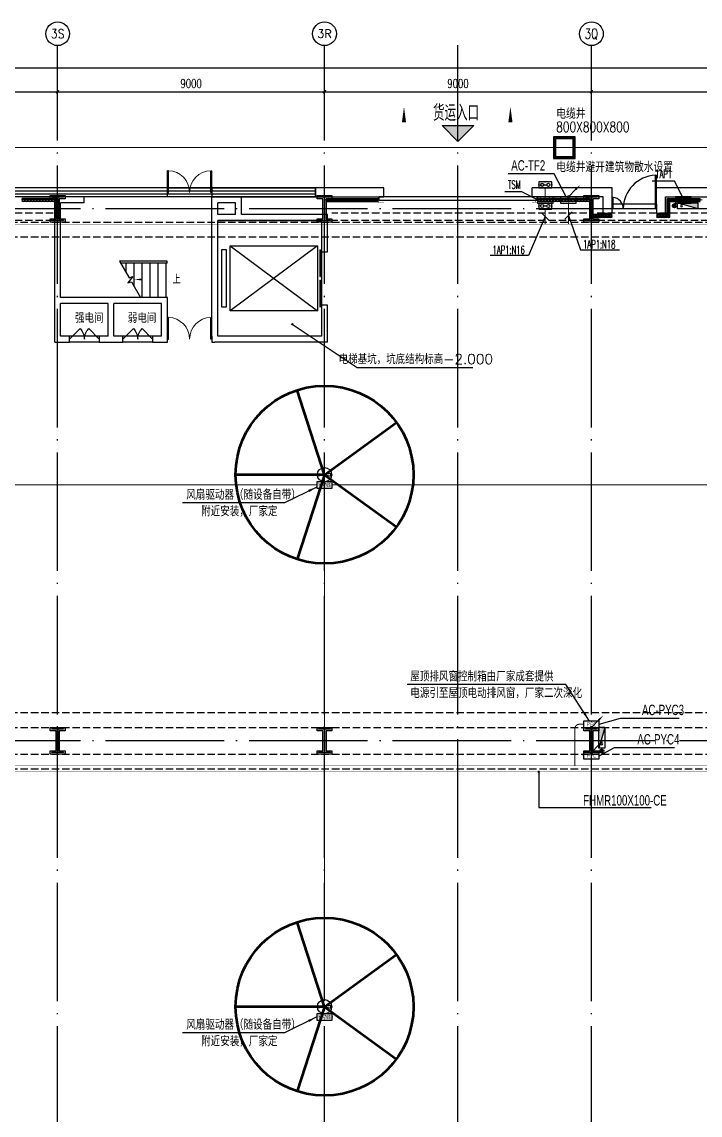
# Model space of a CAD drawing. Extents: x -1396510 to 1250330, y -1892470 to 1623980.
# Drawn here: x -274060 to -251187, y -1318657 to -1281770 of the extents above; entities that cross this region are included whole.
import ezdxf
from ezdxf.enums import TextEntityAlignment as Align

# ---------------------------------------------------------------- set-up
doc = ezdxf.new("R2010")
doc.units = 0
doc.header["$LTSCALE"] = 1000
doc.header["$MEASUREMENT"] = 0
for name, pattern in [('10平面$0$DASH', [0.35, 0.25, -0.1]), ('DASH', [0.35, 0.25, -0.1]), ('DOTE', [2.42, 2, -0.2, 0.02, -0.2])]:
    doc.linetypes.add(name, pattern=pattern)
doc.layers.get('Defpoints').update_dxf_attribs({"color": 210})
for name, color, linetype in [('10平面$0$WINDOW', 4, 'Continuous'), ('A-AXIS-D', 1, 'Continuous'), ('A-AXIS-DOTE', 14, 'DOTE'), ('A-AXIS-SYMB', 3, 'Continuous'), ('A-HATCH-2', 251, 'Continuous'), ('A-HRAIL', 173, 'Continuous'), ('A-LIN-V', 9, 'Continuous'), ('A-SFCE', 30, 'Continuous'), ('A-TEXT', 61, 'Continuous'), ('A-WINDOW', 140, 'Continuous'), ('AS-COLN', 6, 'Continuous'), ('AS-WALL', 40, 'Continuous'), ('CABLETRAY', 4, 'Continuous'), ('CABLETRAY_DIM', 3, 'Continuous'), ('CABLETRAY_FIRE', 1, 'DASH'), ('DIM-照明', 3, 'Continuous'), ('DIM-箱柜', 3, 'Continuous'), ('DIM_SYMB', 3, 'Continuous'), ('EQUIP-动力', 3, 'Continuous'), ('EQUIP-箱柜', 3, 'Continuous'), ('FH-tri', 180, 'Continuous'), ('LWIRE', 4, 'Continuous'), ('SB_ZF消火栓', 10, 'Continuous'), ('SB_ZF消火栓M', 10, 'Continuous'), ('TEL_TEXT', 7, 'Continuous'), ('WIRE-照明', 1, 'Continuous'), ('建-窗', 4, 'Continuous'), ('电气', 7, 'Continuous')]:
    doc.layers.add(name, color=color, linetype=linetype)
doc.layers.add('A-云线2', color=3, linetype='Continuous', plot=False)
doc.layers.add('LG-ZF消防', color=1, linetype='Continuous', lineweight=60)
doc.styles.add('_TCH_AXIS', font='COMPLEX', dxfattribs={"bigfont": 'GBCBIG'})
doc.styles.add('_TCH_DIM', font='SIMPLEX', dxfattribs={"bigfont": 'GBCBIG'})
doc.styles.add('_TCH_DIM_T3', font='SIMPLEX', dxfattribs={"width": 0.705882, "bigfont": 'GBCBIG'})
doc.styles.add('_TCH_WINDOW', font='SIMPLEX', dxfattribs={"height": 3.5, "bigfont": 'GBCBIG'})
doc.styles.add('_TEL_ATTDEF', font='GBENOR', dxfattribs={"width": 0.8, "height": 3, "bigfont": 'GBCBIG'})
doc.styles.add('_TEL_DIM', font='SIMPLEX', dxfattribs={"width": 0.8, "height": 3.5, "bigfont": 'HZTXT'})
doc.styles.add('A-STANDARD', font='SIMPLEX', dxfattribs={"bigfont": 'GBCBIG'})
doc.styles.add('HZTXT5', font='aa.shx', dxfattribs={"width": 0.7, "bigfont": 'hztxt.shx'})
doc.styles.get("Standard").update_dxf_attribs({"font": 'gbenor.shx', "bigfont": 'gbcbig.shx'})
doc.dimstyles.new('_TCH_ARCH&&100', dxfattribs={"dimtxt": 297.5, "dimasz": 100, "dimexe": 100, "dimexo": 100, "dimgap": 126.25, "dimtad": 1, "dimdec": 0, "dimzin": 0, "dimdsep": 46, "dimtxsty": '_TCH_DIM_T3', "dimblk": 'ARCHTICK', "dimcen": 0.09, "dimclrt": 7, "dimazin": 2, "dimtfac": 1, "dimtdec": 0, "dimtix": 1, "dimtmove": 2, "dimatfit": 3, "dimfxl": 0, "dimtolj": 1, "dimtzin": 0, "dimarcsym": 0})

# ---------------------------------------------------------------- blocks, each defined once
blk = doc.blocks.new('4324324')
at = {"layer": 'A-HATCH-2', "color": 8, "linetype": 'DASH'}
for p, q in [((-294754, 620270), (-135554, 620270)), ((-294754, 619770), (-135554, 619770)), ((-294754, 603720), (-128854, 603720)), ((-294754, 603220), (-128854, 603220)), ((-294754, 602320), (-128854, 602320)), ((-294754, 601820), (-128854, 601820))]:
    blk.add_line(p, q, dxfattribs=at)
blk = doc.blocks.new('w4324324')
at = {"layer": 'A-HATCH-2', "color": 0, "lineweight": 60}
for q in [(-1694760, 686605), (-1697614, 684532), (-1691907, 684532), (-1696524, 681178), (-1692997, 681178)]:
    blk.add_line((-1694760, 683605), q, dxfattribs=at)
blk.add_circle((-1694760, 683605), 3000, dxfattribs=at)
blk = doc.blocks.new('342343')
at = {"layer": 'A-LIN-V', "color": 8}
for p in [(1066610, 63556), (1084560, 63556)]:
    blk.add_blockref('w4324324', p, dxfattribs=at)
blk = doc.blocks.new('w42343243')
at = {"layer": 'A-HATCH-2', "color": 8}
blk.add_lwpolyline([(-165104, 621070), (-164604, 621070), (-164604, 620958), (-164800, 620958), (-164800, 620282), (-164604, 620282), (-164604, 620170), (-165104, 620170), (-165104, 620282), (-164908, 620282), (-164908, 620958), (-165104, 620958)], close=True, dxfattribs=at)
at = {"layer": 'AS-COLN', "color": 3}
blk.add_lwpolyline([(-165054, 621020), (-164654, 621020), (-164654, 621008), (-164850, 621008), (-164850, 620232), (-164654, 620232), (-164654, 620220), (-165054, 620220), (-165054, 620232), (-164858, 620232), (-164858, 621008), (-165054, 621008)], close=True, dxfattribs=at)
blk = doc.blocks.new('42343')
at = {"layer": 'A-WINDOW'}
for p in [(-108000, 100), (-99000, 100), (-90000, 100), (-108000, -17850), (-99000, -17850), (-90000, -17850)]:
    blk.add_blockref('w42343243', p, dxfattribs=at)
blk = doc.blocks.new('3333')
at = {"layer": 'A-SFCE', "const_width": 20}
blk.add_lwpolyline([(-227064, 766320), (-227064, 766510), (-227244, 766510), (-227244, 766320)], dxfattribs=at)
blk = doc.blocks.new('A$C5D961328')
at = {"layer": 'SB_ZF消火栓'}
blk.add_hatch(color=256, dxfattribs=at).paths.add_polyline_path([(0, 40), (700, 40), (700, 240)])
for p, q in [((700, 240), (0, 240)), ((0, 240), (0, 40)), ((700, 240), (0, 40)), ((0, 40), (700, 40)), ((700, 240), (700, 40))]:
    blk.add_line(p, q, dxfattribs=at)
at = {"layer": 'SB_ZF消火栓', "color": 1}
blk.add_circle((140, 140), 32.5, dxfattribs=at)
blk = doc.blocks.new('we42342343234')
at = {"layer": 'LG-ZF消防'}
for centre in [(-252055, 620820), (-254504, 602420)]:
    blk.add_circle(centre, 50, dxfattribs=at)
at = {"layer": 'SB_ZF消火栓M', "xscale": -1}
for p, rotation in [((-251955, 620960), 180), ((-254644, 602520), 270)]:
    blk.add_blockref('A$C5D961328', p, dxfattribs=dict(at, rotation=rotation))
blk = doc.blocks.new('_ArchTick')
at = {"color": 0, "linetype": 'ByBlock', "const_width": 0.4}
blk.add_lwpolyline([(-0.5, -0.5), (0.5, 0.5)], dxfattribs=at)
blk = doc.blocks.new('*D5837')
at = {"layer": 'A-AXIS-D', "color": 0, "lineweight": -2, "transparency": 16777216}
for p, q in [((31000, 3190), (31000, 4048)), ((31000, 3948), (40000, 3948)), ((40000, 3190), (40000, 4048))]:
    blk.add_line(p, q, dxfattribs=at)
at = {"layer": 'Defpoints', "color": 0, "transparency": 16777216}
for p in [(40000, 3948), (31000, 3090), (40000, 3090)]:
    blk.add_point(p, dxfattribs=at)
at = {"layer": 'A-AXIS-D', "color": 0, "lineweight": -2, "transparency": 16777216, "xscale": 100, "yscale": 100, "zscale": 100, "rotation": 180}
blk.add_blockref('_ArchTick', (31000, 3948), dxfattribs=at)
at = {"layer": 'A-AXIS-D', "color": 0, "lineweight": -2, "transparency": 16777216, "xscale": 100, "yscale": 100, "zscale": 100}
blk.add_blockref('_ArchTick', (40000, 3948), dxfattribs=at)
at = {"layer": 'A-AXIS-D', "color": 7, "transparency": 16777216, "insert": (35500, 4223), "char_height": 297.5, "attachment_point": 5, "style": '_TCH_DIM_T3'}
blk.add_mtext('\\A1;9000', dxfattribs=at)
blk = doc.blocks.new('*D5838')
at = {"layer": 'A-AXIS-D', "color": 0, "lineweight": -2, "transparency": 16777216}
for p, q in [((40000, 3190), (40000, 4048)), ((40000, 3948), (49000, 3948)), ((49000, 3190), (49000, 4048))]:
    blk.add_line(p, q, dxfattribs=at)
at = {"layer": 'Defpoints', "color": 0, "transparency": 16777216}
for p in [(49000, 3948), (40000, 3090), (49000, 3090)]:
    blk.add_point(p, dxfattribs=at)
at = {"layer": 'A-AXIS-D', "color": 0, "lineweight": -2, "transparency": 16777216, "xscale": 100, "yscale": 100, "zscale": 100, "rotation": 180}
blk.add_blockref('_ArchTick', (40000, 3948), dxfattribs=at)
at = {"layer": 'A-AXIS-D', "color": 0, "lineweight": -2, "transparency": 16777216, "xscale": 100, "yscale": 100, "zscale": 100}
blk.add_blockref('_ArchTick', (49000, 3948), dxfattribs=at)
at = {"layer": 'A-AXIS-D', "color": 7, "transparency": 16777216, "insert": (44500, 4223), "char_height": 297.5, "attachment_point": 5, "style": '_TCH_DIM_T3'}
blk.add_mtext('\\A1;9000', dxfattribs=at)
blk = doc.blocks.new('*D5839')
at = {"layer": 'A-AXIS-D', "color": 0, "lineweight": -2, "transparency": 16777216}
for p, q in [((49000, 3190), (49000, 4048)), ((49000, 3948), (58000, 3948)), ((58000, 3190), (58000, 4048))]:
    blk.add_line(p, q, dxfattribs=at)
at = {"layer": 'Defpoints', "color": 0, "transparency": 16777216}
for p in [(58000, 3948), (49000, 3090), (58000, 3090)]:
    blk.add_point(p, dxfattribs=at)
at = {"layer": 'A-AXIS-D', "color": 0, "lineweight": -2, "transparency": 16777216, "xscale": 100, "yscale": 100, "zscale": 100, "rotation": 180}
blk.add_blockref('_ArchTick', (49000, 3948), dxfattribs=at)
at = {"layer": 'A-AXIS-D', "color": 0, "lineweight": -2, "transparency": 16777216, "xscale": 100, "yscale": 100, "zscale": 100}
blk.add_blockref('_ArchTick', (58000, 3948), dxfattribs=at)
at = {"layer": 'A-AXIS-D', "color": 7, "transparency": 16777216, "insert": (53500, 4223), "char_height": 297.5, "attachment_point": 5, "style": '_TCH_DIM_T3'}
blk.add_mtext('\\A1;9000', dxfattribs=at)
blk = doc.blocks.new('*D5840')
at = {"layer": 'A-AXIS-D', "color": 0, "lineweight": -2, "transparency": 16777216}
for p, q in [((58000, 3190), (58000, 4048)), ((58000, 3948), (67000, 3948)), ((67000, 3190), (67000, 4048))]:
    blk.add_line(p, q, dxfattribs=at)
at = {"layer": 'Defpoints', "color": 0, "transparency": 16777216}
for p in [(67000, 3948), (58000, 3090), (67000, 3090)]:
    blk.add_point(p, dxfattribs=at)
at = {"layer": 'A-AXIS-D', "color": 0, "lineweight": -2, "transparency": 16777216, "xscale": 100, "yscale": 100, "zscale": 100, "rotation": 180}
blk.add_blockref('_ArchTick', (58000, 3948), dxfattribs=at)
at = {"layer": 'A-AXIS-D', "color": 0, "lineweight": -2, "transparency": 16777216, "xscale": 100, "yscale": 100, "zscale": 100}
blk.add_blockref('_ArchTick', (67000, 3948), dxfattribs=at)
at = {"layer": 'A-AXIS-D', "color": 7, "transparency": 16777216, "insert": (62500, 4223), "char_height": 297.5, "attachment_point": 5, "style": '_TCH_DIM_T3'}
blk.add_mtext('\\A1;9000', dxfattribs=at)
blk = doc.blocks.new('*D5855')
at = {"layer": 'A-AXIS-D', "color": 0, "lineweight": -2, "transparency": 16777216}
for p, q in [((-900, 3290), (-900, 4848)), ((184800, 3290), (184800, 4848)), ((-900, 4748), (184800, 4748))]:
    blk.add_line(p, q, dxfattribs=at)
at = {"layer": 'Defpoints', "color": 0, "transparency": 16777216}
for p in [(184800, 4748), (-900, 3190), (184800, 3190)]:
    blk.add_point(p, dxfattribs=at)
at = {"layer": 'A-AXIS-D', "color": 0, "lineweight": -2, "transparency": 16777216, "xscale": 100, "yscale": 100, "zscale": 100, "rotation": 180}
blk.add_blockref('_ArchTick', (-900, 4748), dxfattribs=at)
at = {"layer": 'A-AXIS-D', "color": 0, "lineweight": -2, "transparency": 16777216, "xscale": 100, "yscale": 100, "zscale": 100}
blk.add_blockref('_ArchTick', (184800, 4748), dxfattribs=at)
at = {"layer": 'A-AXIS-D', "color": 7, "transparency": 16777216, "insert": (91950, 5023), "char_height": 297.5, "attachment_point": 5, "style": '_TCH_DIM_T3'}
blk.add_mtext('\\A1;185700', dxfattribs=at)
blk = doc.blocks.new('WINDOW2DLIB$DYNSTYLE$00000005')
at = {"color": 0}
for points in [[(-0.5, 0.5), (-0.5, -0.5)], [(-0.5, 0.5), (0.5, 0.5)], [(0.5, -0.5), (0.5, 0.5)], [(0.5, 0.1667), (-0.5, 0.1667)], [(0.5, -0.1667), (-0.5, -0.1667)], [(-0.5, -0.5), (0.5, -0.5)]]:
    blk.add_lwpolyline(points, dxfattribs=at)
blk = doc.blocks.new('$DORLIB2D$00000127')
at = {"color": 0}
for points in [[(-0.533, 0.795), (-0.533, 0.69)], [(-0.033, 0.795), (-0.533, 0.795)], [(-0.033, 0.69), (-0.533, 0.69)], [(-0.033, 0.795), (-0.033, 0.69)], [(0.533, 0.795), (0.033, 0.795)], [(0.033, 0.795), (0.033, 0.69)], [(0.533, 0.69), (0.033, 0.69)], [(0.533, 0.795), (0.533, 0.69)], [(0.5, 0.5), (-0.5, 0.5)]]:
    blk.add_lwpolyline(points, dxfattribs=at)
blk = doc.blocks.new('$DorLib2D$00000002')
for p, q in [((-0.5, 0), (-0.5, 0.4875)), ((-0.475, 0.4875), (-0.5, 0.4875)), ((-0.475, 0), (-0.475, 0.4875)), ((0.475, 0), (0.475, 0.4875)), ((0.475, 0.4875), (0.5, 0.4875)), ((0.5, 0), (0.5, 0.4875)), ((-0.5, 0), (-0.475, 0)), ((0.5, 0), (0.475, 0))]:
    blk.add_line(p, q)
at = {"lineweight": 13}
for centre, start, end in [((-0.4875, 0), 0, 88.53072), ((0.4875, 0), 91.46928, 180)]:
    blk.add_arc(centre, 0.4875, start, end, dxfattribs=at)
blk = doc.blocks.new('$DorLib2D$00000116')
at = {"color": 0}
for p, q in [((-0.5, 0), (-0.146, 0.354)), ((0.5, 0), (0.146, 0.354))]:
    blk.add_line(p, q, dxfattribs=at)
for centre, start, end in [((-0.5, 0), 0, 45), ((0.5, 0), 135, 180)]:
    blk.add_arc(centre, 0.5, start, end, dxfattribs=at)
blk = doc.blocks.new('99平面图例外参$0$$LinePat$圆环')
for points in [[(0, 150), (300, 150)], [(0, 0), (300, 0)], [(0, -150), (300, -150)]]:
    blk.add_lwpolyline(points)
at = {"color": 0}
blk.add_circle((150, 0), 150, dxfattribs=at)
blk = doc.blocks.new('10平面$0$$DorLib2D$00000126')
at = {"color": 0, "linetype": 'Continuous'}
for p, q in [((-0.532, 0.5), (-0.532, 0.9)), ((0.532, 0.9), (0.532, 0.5))]:
    blk.add_line(p, q, dxfattribs=at)
at = {"color": 0, "linetype": '10平面$0$DASH'}
for p, q in [((-0.532, 0.9), (0.532, 0.9)), ((-0.532, 0.5), (0.532, 0.5))]:
    blk.add_line(p, q, dxfattribs=at)
blk = doc.blocks.new('DOOR2DLIB$SYSLIB$00000123')
at = {"color": 0}
for p, q in [((0.475, -0.001), (0.475, 0.752)), ((0.475, 0.752), (0.5, 0.752)), ((0.5, -0.001), (0.5, 0.752)), ((-0.5, 0), (-0.5, 0.252)), ((-0.475, 0.252), (-0.5, 0.252)), ((-0.475, 0), (-0.475, 0.252)), ((-0.475, 0), (-0.5, 0)), ((0.475, -0.001), (0.5, -0.001))]:
    blk.add_line(p, q, dxfattribs=at)
for centre, radius, start, end in [((0.505, -0.002), 0.755, 92.2493, 179.7238), ((-0.501, 0.003), 0.251, 359.7899, 84.0974)]:
    blk.add_arc(centre, radius, start, end, dxfattribs=at)
blk = doc.blocks.new('$equip$00002854')
for p, q in [((-0.62, 0.13), (-0.1, 0.02)), ((-0.62, -0.13), (-0.62, 0.13)), ((0.62, 0.13), (0.1, 0.02)), ((0.62, -0.13), (0.62, 0.13)), ((-0.1, -0.02), (-0.62, -0.13)), ((0.1, -0.02), (0.62, -0.13))]:
    blk.add_line(p, q)
at = {"const_width": 0.0571}
blk.add_lwpolyline([(-0.69, 0, 1), (0.69, 0, 1), (-0.69, 0, 1.215985)], format="xyb", dxfattribs=at)
for radius in [0.688, 0.104]:
    blk.add_circle((0, 0), radius)
for p in [(-0.69, 0), (0, 0.69), (0.69, 0), (0, -0.69)]:
    blk.add_point(p)
at = {"color": 7, "style": '_TEL_DIM', "flags": 1}
for tag in ['A', 'REMARK']:
    blk.add_attdef(tag, text='', height=0.00002, dxfattribs=at).set_placement((0, 0), align=Align.MIDDLE_CENTER)
blk = doc.blocks.new('$equip$00002926')
for p, q in [((0.75, 0.6), (-0.75, 0.6)), ((-0.75, 0.6), (-0.75, 0)), ((-0.75, 0), (0.75, 0)), ((0.75, 0), (0.75, 0.6))]:
    blk.add_line(p, q)
at = {"const_width": 0.0571}
blk.add_lwpolyline([(-0.75, 0.6), (-0.75, 0), (0.75, 0), (0.75, 0.6), (-0.75, 0.6), (-0.75, 0)], dxfattribs=at)
for p in [(-0.75, 0.3), (0, 0.6), (0, 0), (0.75, 0.3)]:
    blk.add_point(p)
at = {"color": 7, "style": '_TEL_DIM'}
blk.add_attdef('$TEXT$', text='', height=0.4, dxfattribs=at).set_placement((0, 0.3), align=Align.MIDDLE_CENTER)
at = {"color": 7, "style": '_TEL_DIM', "flags": 1}
for tag in ['A', 'REMARK']:
    blk.add_attdef(tag, text='', height=0.00002, dxfattribs=at).set_placement((0, 0), align=Align.MIDDLE_CENTER)
blk = doc.blocks.new('*X128')
at = {"color": 0}
for p, q in [((-250, 33), (-183, 100)), ((-250, 68), (-218, 100)), ((-247, 0), (-147, 100)), ((-212, 0), (-112, 100)), ((-177, 0), (-77, 100)), ((-141, 0), (-41, 100)), ((-106, 0), (-6, 100)), ((-71, 0), (29, 100)), ((-35, 0), (65, 100)), ((0, 0), (100, 100)), ((35, 0), (135, 100)), ((71, 0), (171, 100)), ((106, 0), (206, 100)), ((141, 0), (241, 100)), ((177, 0), (250, 73)), ((212, 0), (250, 38)), ((247, 0), (250, 3))]:
    blk.add_line(p, q, dxfattribs=at)
blk = doc.blocks.new('$equip$00002929')
for p, q in [((-0.75, 0.6), (-0.75, 0)), ((0.75, 0.6), (-0.75, 0.6)), ((-0.75, 0.3), (0.75, 0.3)), ((-0.75, 0), (0.75, 0)), ((0.75, 0), (0.75, 0.6))]:
    blk.add_line(p, q)
for points, const_width in [([(-0.75, 0.15), (0.75, 0.15)], 0.3), ([(-0.75, 0.6), (-0.75, 0), (0.75, 0), (0.75, 0.6), (-0.75, 0.6), (-0.75, 0)], 0.0571)]:
    blk.add_lwpolyline(points, dxfattribs=dict(const_width=const_width))
for p in [(-0.75, 0.3), (0, 0.6), (0, 0), (0.75, 0.3)]:
    blk.add_point(p)
at = {"xscale": 0.00300000000061118, "yscale": 0.00300000000061118, "zscale": 0.00300000000061118}
blk.add_blockref('*X128', (0, 0), dxfattribs=at)
at = {"color": 7, "style": '_TEL_DIM', "flags": 1}
for tag in ['A', 'REMARK']:
    blk.add_attdef(tag, text='', height=0.00002, dxfattribs=at).set_placement((0, 0), align=Align.MIDDLE_CENTER)
blk = doc.blocks.new('$equip$00002708')
for p, q in [((-0.75, 0.6), (-0.75, 0)), ((0.75, 0.6), (-0.75, 0.6)), ((-0.75, 0), (0.75, 0)), ((0.75, 0), (0.75, 0.6))]:
    blk.add_line(p, q)
at = {"const_width": 0.0571}
blk.add_lwpolyline([(-0.75, 0.6), (-0.75, 0), (0.75, 0), (0.75, 0.6), (-0.75, 0.6), (-0.75, 0)], dxfattribs=at)
for p in [(-0.75, 0.3), (0, 0.6), (0, 0), (0.75, 0.3)]:
    blk.add_point(p)
at = {"color": 7, "style": '_TEL_DIM', "flags": 1}
for tag in ['REMARK', 'A']:
    blk.add_attdef(tag, text='', height=0.4, dxfattribs=at).set_placement((0, 0), align=Align.MIDDLE_CENTER)
at = {"color": 7, "style": '_TEL_DIM'}
blk.add_attdef('$TEXT$', text='', height=0.4, dxfattribs=at).set_placement((0, 0.3), align=Align.MIDDLE_CENTER)
blk = doc.blocks.new('$TelecSys$00000079')
for p, q in [((0.7, 0.7), (0, 0)), ((0.1, 0.1), (0.1, 0.1)), ((-0.1, -0.1), (-0.1, -0.1))]:
    blk.add_line(p, q)
at = {"const_width": 0.142}
blk.add_lwpolyline([(-0.07, 0, 1), (0.07, 0, 1)], format="xyb", close=True, dxfattribs=at)
blk.add_solid([(0.63, 0.77), (0.77, 0.63), (1.15, 1.15)])
at = {"width": 0.8, "flags": 9}
blk.add_attdef('A', (0, 0), '', height=0.00002, dxfattribs=at)
blk = doc.blocks.new('qd电缆手井')
at = {"layer": '电气', "color": 7}
for p, q in [((-239, 216), (211, 216)), ((-239, -234), (-239, 216)), ((-198, -193), (-198, 175)), ((-198, 175), (171, 175)), ((171, 175), (171, -193)), ((211, 216), (211, -234)), ((171, -193), (-198, -193)), ((211, -234), (-239, -234))]:
    blk.add_line(p, q, dxfattribs=at)
at = {"layer": '电气', "color": 8, "const_width": 30}
blk.add_lwpolyline([(-218, 182), (-218, -214), (191, -214), (191, 196), (-233, 196)], dxfattribs=at)
blk = doc.blocks.new('$equip$00002868')
for p, q in [((-0.62, 0.29), (-0.62, -0.29)), ((0.62, 0.29), (-0.62, 0.29)), ((-0.15, 0.01), (0.15, 0.01)), ((0.62, -0.29), (0.62, 0.29)), ((-0.62, -0.29), (0.62, -0.29))]:
    blk.add_line(p, q)
at = {"const_width": 0.0571}
blk.add_lwpolyline([(-0.62, 0.29), (-0.62, -0.29), (0.62, -0.29), (0.62, 0.29), (-0.62, 0.29), (-0.62, -0.29)], dxfattribs=at)
for centre in [(-0.3, 0.01), (0.3, 0.01)]:
    blk.add_circle(centre, 0.15)
for p in [(-0.62, 0), (0, 0.29), (0.62, 0), (0, -0.29)]:
    blk.add_point(p)
at = {"color": 7, "style": '_TEL_DIM', "flags": 1}
for tag in ['A', 'REMARK']:
    blk.add_attdef(tag, text='', height=0.00002, dxfattribs=at).set_placement((0, 0), align=Align.MIDDLE_CENTER)
blk = doc.blocks.new('世赫3#厂房一层0821')
at = {"layer": 'FH-tri'}
h = blk.add_hatch(color=8, dxfattribs=at)
h.dxf.hatch_style = 1
h.paths.add_polyline_path([(52969.7, 2802.6), (54030.3, 2802.6), (53500, 2272.3)])
at = {"layer": '10平面$0$WINDOW'}
blk.add_line((60200, 149.9), (58700, 149.9), dxfattribs=at)
at = {"layer": 'A-AXIS-D'}
for centre in [(40000, 5904), (49000, 5904), (58000, 5904)]:
    blk.add_circle(centre, 400, dxfattribs=at)
at = {"layer": 'A-AXIS-DOTE', "color": 8, "ltscale": 2}
for p, q in [((40000, -79980), (40000, 5514)), ((49000, -79980), (49000, 5514)), ((53500, -79980), (53500, 5514)), ((58000, -79980), (58000, 5514)), ((190814.2, 0), (-5155.8, 0)), ((190814.2, -17950), (-5155.8, -17950))]:
    blk.add_line(p, q, dxfattribs=at)
at = {"layer": 'A-AXIS-SYMB', "color": 8}
for points in [[(51680, 1980, 0, 0, 0), (51680, 3440, 0, 140, 0), (51680, 2915, 0, 0, 0)], [(55270, 1980, 0, 0, 0), (55270, 3440, 0, 140, 0), (55270, 2915, 0, 0, 0)]]:
    blk.add_lwpolyline(points, format="xyseb", dxfattribs=at)
at = {"layer": 'A-SFCE', "color": 2, "linetype": 'DASH'}
for p, q in [((39850, -149.9), (31150, -149.9)), ((66850, -150), (58150, -150)), ((39850, -399.9), (31150, -399.9)), ((66850, -400), (58150, -400))]:
    blk.add_line(p, q, dxfattribs=at)
at = {"layer": 'A-SFCE', "linetype": 'DASH'}
for p, q in [((57850, -150), (49250, -150)), ((57850, -400), (49250, -400))]:
    blk.add_line(p, q, dxfattribs=at)
at = {"layer": 'AS-WALL'}
for p, q in [((43700, 700.1), (48700, 700.1)), ((43700, 400.1), (43700, 700.1)), ((48700, 400.1), (43700, 400.1)), ((51000, 700.1), (45200, 700.1)), ((45200, 700.1), (45200, 400.1)), ((45200, 400.1), (51000, 400.1)), ((48700, 700.1), (48700, 400.1)), ((51000, 400.1), (51000, 700.1)), ((58700, 699.9), (56000, 699.9)), ((56000, 399.9), (56000, 699.9)), ((58400, 399.9), (56000, 399.9)), ((58400, -150.1), (58400, 399.9)), ((58700, 149.9), (58700, 699.9)), ((62500, 699.9), (60200, 699.9)), ((60200, 149.9), (60200, 699.9)), ((60500, 399.9), (62500, 399.9)), ((60500, -150.1), (60500, 399.9)), ((58700, -150.1), (58700, 149.9)), ((60200, 149.9), (60200, -150.1)), ((58400, -150.1), (58700, -150.1)), ((60200, -150.1), (60500, -150.1))]:
    blk.add_line(p, q, dxfattribs=at)
at = {"layer": 'Defpoints', "color": 8}
for p, q in [((39900, 300.1), (39900, 400.1)), ((39900, 400.1), (40100, 400.1)), ((40900, 400.1), (40100, 400.1)), ((40100, 400.1), (40100, 400.1)), ((40900, 200.1), (40900, 400.1)), ((45200, 300.1), (45200, 400.1)), ((45200, 400.1), (45400, 400.1)), ((46200, 400.1), (45400, 400.1)), ((45400, 400.1), (45400, 400.1)), ((46200, -200), (46200, 400.1)), ((39900, -3100.1), (39900, 300.1)), ((40100, -3000.1), (40100, 200.1)), ((40900, 200.1), (40100, 200.1)), ((45200, -300), (45200, 300.1)), ((45400, -200), (45400, 200.1)), ((46000, 200.1), (45400, 200.1)), ((46000, -200), (46000, 200.1)), ((45200, -4300), (45200, -300)), ((46000, -200), (45400, -200)), ((49100, -200), (46200, -200)), ((49100, -1450), (49100, -200)), ((45400, -4300), (45400, -400)), ((46100, -400), (45400, -400)), ((48900, -400), (46100, -400)), ((48900, -400), (48900, -1450)), ((45540, -1375), (45680, -1375)), ((45540, -3325), (45540, -1375)), ((45680, -1375), (45680, -3325)), ((45820, -1250), (48760, -1250)), ((45820, -3450), (45820, -1250)), ((45820, -1250), (48760, -3450)), ((48760, -1250), (45820, -3450)), ((48760, -1250), (48760, -3450)), ((48900, -1450), (49100, -1450)), ((43660, -1775.1), (42091.4, -1775.1)), ((42091.4, -1775.1), (42410.1, -2327)), ((43690, -1775.1), (42091.4, -1775.1)), ((43690, -1835.1), (42126, -1835.1)), ((42310, -2153.7), (42310, -1835.1)), ((42580, -2621.4), (42580, -1835.1)), ((42850, -3000.1), (42850, -1835.1)), ((43120, -3000.1), (43120, -1835.1)), ((43390, -3000.1), (43390, -1835.1)), ((43660, -3000.1), (43660, -1835.1)), ((43690, -1835.1), (43690, -1775.1)), ((42540.5, -2292.1), (42367.6, -2498.1)), ((42367.6, -2498.1), (42489.9, -2465.4)), ((42410.1, -2327), (42540.5, -2292.1)), ((42489.9, -2465.4), (42798.6, -3000.1)), ((39900, -4500), (39900, -3100.1)), ((41802.7, -3000.1), (40100, -3000.1)), ((40100, -4300), (40100, -3200.1)), ((41700, -3200.1), (40100, -3200.1)), ((41700, -4300), (41700, -3200.1)), ((43700, -3000.1), (41802.7, -3000.1)), ((43500, -3200.1), (41900, -3200.1)), ((41900, -4300), (41900, -3200.1)), ((43660, -3000.1), (42798.6, -3000.1)), ((43500, -4300), (43500, -3200.1)), ((43700, -4300), (43700, -3000.1)), ((49100, -3250), (48900, -3250)), ((48900, -3250), (48900, -4300)), ((49100, -4500), (49100, -3250)), ((45680, -3325), (45540, -3325)), ((48760, -3450), (45820, -3450)), ((47914.2, -3900), (50104.2, -5360)), ((40402.2, -4300), (40100, -4300)), ((40402.2, -4500), (40402.2, -4300)), ((41402.2, -4300), (40402.2, -4300)), ((41700, -4300), (41402.2, -4300)), ((41402.2, -4300), (41402.2, -4500)), ((42200, -4300), (41900, -4300)), ((42200, -4500), (42200, -4300)), ((43200, -4300), (42200, -4300)), ((43500, -4300), (43200, -4300)), ((43200, -4300), (43200, -4500)), ((43700, -4500), (43700, -4300)), ((45200, -4300), (45200, -4500)), ((48900, -4300), (45400, -4300)), ((39900, -4500), (40402.2, -4500)), ((41402.2, -4500), (40402.2, -4500)), ((41402.2, -4500), (41802.7, -4500)), ((41802.7, -4500), (42200, -4500)), ((43200, -4500), (42200, -4500)), ((43200, -4500), (43600, -4500)), ((43600, -4500), (43700, -4500)), ((45200, -4500), (45300, -4500)), ((49100, -4500), (45300, -4500)), ((50104.2, -5360), (54004.2, -5360))]:
    blk.add_line(p, q, dxfattribs=at)
blk.add_lwpolyline([(45400, -400), (48900, -400), (48900, -4300), (45400, -4300)], close=True, dxfattribs=at)
at = {"layer": 'Defpoints', "color": 8, "const_width": 40}
blk.add_lwpolyline([(47897.5, -3888.9, 1), (47930.8, -3911.1, 1)], format="xyb", close=True, dxfattribs=at)
at = {"layer": 'DIM_SYMB', "color": 8}
blk.add_lwpolyline([(43795, -2387.6, 0, 0, 0), (42580, -2387.6, 0, 64, 0), (42820, -2387.6, 0, 0, 0)], format="xyseb", dxfattribs=at)
at = {"layer": 'FH-tri', "color": 8}
blk.add_lwpolyline([(52969.7, 2802.6), (54030.3, 2802.6), (54030.3, 2802.6), (53500, 2272.3)], close=True, dxfattribs=at)
at = {"layer": '10平面$0$WINDOW', "zscale": 300}
for name, p, xscale, yscale, rotation in [('DOOR2DLIB$SYSLIB$00000123', (59450, -0.1), -1500, -1500, 179.9999999999555), ('10平面$0$$DorLib2D$00000126', (53500, 549.9), 5000, 300, 179.9999999999992)]:
    blk.add_blockref(name, p, dxfattribs=dict(at, xscale=xscale, yscale=yscale, rotation=rotation))
at = {"layer": 'A-HRAIL', "yscale": 0.3333333333111111, "zscale": 0.3333333333111111}
for p, xscale, rotation in [((38895, 293.9), -0.3361633151507422, 359.9999999997964), ((38995.8, 293.9), -0.3361633151507422, 359.9999999997964), ((39096.7, 293.9), -0.3361633151507422, 359.9999999997964), ((39197.5, 293.9), -0.3361633151507422, 359.9999999997964), ((39298.4, 293.9), -0.3361633151507422, 359.9999999997964), ((39399.2, 293.9), -0.3361633151507422, 359.9999999997964), ((39500.1, 293.9), -0.3361633151507422, 359.9999999997964), ((39600.9, 293.9), -0.3361633151507422, 359.9999999997964), ((39701.8, 293.9), -0.3361633151507422, 359.9999999997964), ((39802.6, 293.9), -0.3361633151507422, 359.9999999997964), ((39903.5, 293.9), -0.3361633151507422, 359.9999999997964), ((40004.3, 293.9), -0.3361633151507422, 359.9999999997964), ((49054, 293.9), 0.3444736211313156, 2.999395394268293e-10), ((49157.3, 293.9), 0.3444736211313156, 2.999395394268293e-10), ((49260.7, 293.9), 0.3444736211313156, 2.999395394268293e-10), ((49364, 293.9), 0.3444736211313156, 2.999395394268293e-10), ((49467.4, 293.9), 0.3444736211313156, 2.999395394268293e-10), ((49570.7, 293.9), 0.3444736211313156, 2.999395394268293e-10), ((49674.1, 293.9), 0.3444736211313156, 2.999395394268293e-10), ((49777.4, 293.9), 0.3444736211313156, 2.999395394268293e-10), ((49880.7, 293.9), 0.3444736211313156, 2.999395394268293e-10), ((49984.1, 293.9), 0.3444736211313156, 2.999395394268293e-10), ((50087.4, 293.9), 0.3444736211313156, 2.999395394268293e-10), ((50190.8, 293.9), 0.3444736211313156, 2.999395394268293e-10), ((50294.1, 293.9), 0.3444736211313156, 2.999395394268293e-10), ((50397.4, 293.9), 0.3444736211313156, 2.999395394268293e-10), ((50500.8, 293.9), 0.3444736211313156, 2.999395394268293e-10), ((50604.1, 293.9), 0.3444736211313156, 2.999395394268293e-10), ((50707.5, 293.9), 0.3444736211313156, 2.999395394268293e-10), ((56292.5, 293.9), -0.344473774357088, 359.999999999795), ((56395.9, 293.9), -0.344473774357088, 359.999999999795), ((56499.2, 293.9), -0.344473774357088, 359.999999999795), ((56602.6, 293.9), -0.344473774357088, 359.999999999795), ((56705.9, 293.9), -0.344473774357088, 359.999999999795), ((56809.2, 293.9), -0.344473774357088, 359.999999999795), ((56912.6, 293.9), -0.344473774357088, 359.999999999795), ((57015.9, 293.9), -0.344473774357088, 359.999999999795), ((57119.3, 293.9), -0.344473774357088, 359.999999999795), ((57222.6, 293.9), -0.344473774357088, 359.999999999795), ((57325.9, 293.9), -0.344473774357088, 359.999999999795), ((57429.3, 293.9), -0.344473774357088, 359.999999999795), ((57532.6, 293.9), -0.344473774357088, 359.999999999795), ((57636, 293.9), -0.344473774357088, 359.999999999795), ((57739.3, 293.9), -0.344473774357088, 359.999999999795), ((57842.7, 293.9), -0.344473774357088, 359.999999999795), ((57946, 293.9), -0.344473774357088, 359.999999999795), ((60600, 241.6), -0.3611111226889233, 270), ((60550, 293.9), 0.338412741900589, 2.033568827363012e-10), ((60600, 133.3), -0.3611111226889233, 270), ((60600, 24.9), -0.3611111226889233, 270), ((60600, -83.4), -0.3611111226889233, 270), ((60651.5, 293.9), 0.338412741900589, 2.033568827363012e-10), ((60753, 293.9), 0.338412741900589, 2.033568827363012e-10), ((60854.6, 293.9), 0.338412741900589, 2.033568827363012e-10), ((60956.1, 293.9), 0.338412741900589, 2.033568827363012e-10), ((61057.6, 293.9), 0.338412741900589, 2.033568827363012e-10), ((61159.1, 293.9), 0.338412741900589, 2.033568827363012e-10), ((61260.7, 293.9), 0.338412741900589, 2.033568827363012e-10), ((61362.2, 293.9), 0.338412741900589, 2.033568827363012e-10), ((61463.7, 293.9), 0.338412741900589, 2.033568827363012e-10), ((61565.2, 293.9), 0.338412741900589, 2.033568827363012e-10), ((60600, -191.7), -0.3611111226889233, 270), ((60600, -300.1), -0.3611111226889233, 270)]:
    blk.add_blockref('99平面图例外参$0$$LinePat$圆环', p, dxfattribs=dict(at, xscale=xscale, rotation=rotation))
for p, xscale in [((58161.7, -250.1), -0.3588888661693109), ((58269.3, -250.1), -0.3588888661693109), ((58377, -250.1), -0.3588888661693109), ((58484.7, -250.1), -0.3588888661693109), ((58592.3, -250.1), -0.3588888661693109), ((58700, -250.1), -0.3588888661693109), ((60312.5, -250.1), -0.3749999998826196), ((60425, -250.1), -0.3749999998826196), ((60537.5, -250.1), -0.3749999998826196), ((60650, -250.1), -0.3749999998826196)]:
    blk.add_blockref('99平面图例外参$0$$LinePat$圆环', p, dxfattribs=dict(at, xscale=xscale))
at = {"layer": 'A-LIN-V', "color": 8, "rotation": 90}
blk.add_blockref('342343', (796160.7, 601225), dxfattribs=at)
at = {"layer": 'A-SFCE', "rotation": 90}
blk.add_blockref('3333', (817320.8, 227454.1), dxfattribs=at)
at = {"layer": 'A-SFCE', "xscale": -1, "rotation": 270}
blk.add_blockref('3333', (-710320.8, 227454.1), dxfattribs=at)
at = {"layer": 'A-WINDOW'}
for name in ['42343', '4324324']:
    blk.add_blockref(name, (312854.2, -620720), dxfattribs=at)
at = {"layer": 'Defpoints', "color": 8}
for name, p, xscale, yscale, zscale, rotation in [('$DorLib2D$00000002', (44450, 550.1), 1500, -1500, 300, 180.0000000003004), ('$DORLIB2D$00000127', (49000, -2350), 1800, 200, 200, 90.0000000009379), ('$DorLib2D$00000002', (44450, -4400), 1500, -1500, 200, 180.0000000009377), ('$DorLib2D$00000116', (40902.2, -4400), 1000, -1000, 200, 180.0000000009383), ('$DorLib2D$00000116', (42700, -4400), 1000, -1000, 200, 180.0000000009353)]:
    blk.add_blockref(name, p, dxfattribs=dict(at, xscale=xscale, yscale=yscale, zscale=zscale, rotation=rotation))
at = {"layer": 'SB_ZF消火栓'}
blk.add_blockref('we42342343234', (312854.2, -620720), dxfattribs=at)
at = {"layer": '建-窗', "xscale": 13200, "yscale": 300, "zscale": 300, "rotation": 180.0000000003004}
blk.add_blockref('WINDOW2DLIB$DYNSTYLE$00000005', (42100, 550.1), dxfattribs=at)
at = {"layer": 'A-AXIS-D', "color": 7, "style": '_TCH_AXIS'}
for s, height, p, p2 in [('3S', 300.65, (39763.8, 5753.6), (40236.2, 5753.6)), ('3R', 276.42, (48756.5, 5765.8), (49243.5, 5765.8))]:
    blk.add_text(s, height=height, dxfattribs=at).set_placement(p, p2, align=Align.FIT)
at = {"layer": 'A-AXIS-D', "color": 7, "style": '_TCH_AXIS', "width": 0.807692}
blk.add_text('3Q', height=333.94, dxfattribs=at).set_placement((57775.2, 5737), (58224.8, 5737), align=Align.FIT)
at = {"layer": 'A-TEXT', "color": 8, "style": 'A-STANDARD'}
blk.add_text('货运入口', height=540.14, dxfattribs=at).set_placement((52658.7, 2964.7))
at = {"layer": 'Defpoints', "color": 8, "style": '_TCH_WINDOW'}
for s, p in [('强电间', (40584.5, -3852.5)), ('弱电间', (42366.4, -3852.5))]:
    blk.add_text(s, height=337.59, dxfattribs=at).set_placement(p)
at = {"layer": 'Defpoints', "color": 7, "style": '_TCH_DIM'}
blk.add_text('电梯基坑，坑底结构标高-2.000', height=337.589, dxfattribs=at).set_placement((49476.1, -5241.3))
at = {"layer": 'DIM_SYMB', "color": 7, "style": '_TCH_DIM'}
blk.add_text('上', height=270.1, dxfattribs=at).set_placement((43879, -2527.6))
at = {"layer": 'A-AXIS-D'}
for base, p1, p2, picture, middle in [((184800, 4747.8), (-900, 3189.8), (184800, 3189.8), '*D5855', (91950, 5022.8)), ((40000, 3947.8), (31000, 3089.8), (40000, 3089.8), '*D5837', (35500, 4222.8)), ((49000, 3947.8), (40000, 3089.8), (49000, 3089.8), '*D5838', (44500, 4222.8)), ((58000, 3947.8), (49000, 3089.8), (58000, 3089.8), '*D5839', (53500, 4222.8)), ((67000, 3947.8), (58000, 3089.8), (67000, 3089.8), '*D5840', (62500, 4222.8))]:
    dim = blk.add_linear_dim(base=base, p1=p1, p2=p2, angle=0, dimstyle='_TCH_ARCH&&100', dxfattribs=at)
    dim.commit()
    dim.dimension.update_dxf_attribs({"geometry": picture, "text_midpoint": middle, "dimtype": 161})

msp = doc.modelspace()

# ---------------------------------------------------------------- linework, layer by layer
at = {"layer": 'CABLETRAY', "const_width": 7.5}
for points in [[(-293730, -1288594), (-135970, -1288594)], [(-135970, -1288994), (-293730, -1288994)]]:
    msp.add_lwpolyline(points, dxfattribs=at)
at = {"layer": 'CABLETRAY_DIM'}
for p, q in [((-256630, -1307074), (-256630, -1308280)), ((-256630, -1308280), (-252840, -1308280))]:
    msp.add_line(p, q, dxfattribs=at)
at = {"layer": 'CABLETRAY_DIM', "const_width": 40}
msp.add_lwpolyline([(-256630, -1307054, 1), (-256630, -1307094, 1)], format="xyb", close=True, dxfattribs=at)
at = {"layer": 'CABLETRAY_FIRE', "const_width": 7.5}
for points in [[(-293420, -1306874), (-164390, -1306874)], [(-164390, -1307074), (-293420, -1307074)]]:
    msp.add_lwpolyline(points, dxfattribs=at)
at = {"layer": 'DIM-照明'}
for p, q in [((-256286.3, -1288457.7), (-256533.7, -1288210.2)), ((-255506.3, -1288180.2), (-255753.7, -1288427.7))]:
    msp.add_line(p, q, dxfattribs=at)
for points in [[(-256410, -1288334), (-256970, -1289654)], [(-255630, -1288304), (-255220, -1289464)], [(-255220, -1289464), (-253909, -1289464)], [(-256970, -1289654), (-258273, -1289654)]]:
    msp.add_lwpolyline(points, dxfattribs=at)
at = {"layer": 'DIM-箱柜'}
for p, q in [((-256106.9, -1286893.4), (-257662, -1286893.4)), ((-255690, -1287699.1), (-256106.9, -1286893.4)), ((-252054.5, -1287146), (-252804.2, -1287146)), ((-251787.1, -1287674), (-252054.5, -1287146)), ((-257200, -1287504), (-257770.9, -1287504)), ((-256692.6, -1287762.1), (-257200, -1287504)), ((-264116.7, -1297464.6), (-265200, -1297999)), ((-265200, -1297999), (-268640, -1297999)), ((-255718.5, -1304131.5), (-261066.8, -1304131.5)), ((-254920, -1305364), (-255718.5, -1304131.5)), ((-254591.7, -1305469), (-253871.2, -1305264.6)), ((-253871.2, -1305264.6), (-251898.6, -1305264.6)), ((-254591.7, -1306529), (-254079.8, -1306255.9)), ((-254079.8, -1306255.9), (-252046.5, -1306255.9)), ((-264116.7, -1315344.6), (-265200, -1315879)), ((-265200, -1315879), (-268640, -1315879))]:
    msp.add_line(p, q, dxfattribs=at)
for points in [[(-264116.7, -1297464.6, 0, 80, 0), (-264385.7, -1297597.3, 0, 0, 0)], [(-254920, -1305364, 0, 80, 0), (-255083.1, -1305112.2, 0, 0, 0)], [(-264116.7, -1315344.6, 0, 80, 0), (-264385.7, -1315477.3, 0, 0, 0)]]:
    msp.add_lwpolyline(points, format="xyseb", dxfattribs=at)
at = {"layer": 'WIRE-照明', "linetype": 'Continuous', "const_width": 35}
for points in [[(-304397.1, -1286004.4), (-126241.4, -1286004.4)], [(-256410, -1287674), (-256410, -1287374)], [(-256410, -1288594), (-256410, -1288088.2)], [(-255630, -1288594), (-255630, -1287884)], [(-251487.5, -1287779), (-251117.5, -1287779)], [(-281591.7, -1297394.6), (-264116.7, -1297394.6)], [(-263854.2, -1314758.3), (-263854.2, -1297499.6)], [(-263591.7, -1297394.6), (-246116.7, -1297394.6)], [(-255410, -1306874), (-255410, -1305619)], [(-255260, -1305469), (-255116.7, -1305469)], [(-254854.2, -1306874), (-254854.2, -1306634)]]:
    msp.add_lwpolyline(points, dxfattribs=at)
msp.add_lwpolyline([(-255260, -1305469, 0.4142136), (-255410, -1305619)], format="xyb", dxfattribs=at)

# ---------------------------------------------------------------- block references
at = {"layer": 'A-云线2'}
msp.add_blockref('世赫3#厂房一层0821', (-312854.2, -1288074), dxfattribs=at)
at = {"layer": 'EQUIP-动力', "linetype": 'ByBlock', "xscale": 350, "yscale": 350, "zscale": 350}
for p in [(-256410, -1287271.9), (-256410, -1287986.1)]:
    msp.add_blockref('$equip$00002868', p, dxfattribs=at)
at = {"layer": 'EQUIP-动力', "xscale": 350, "yscale": 350, "zscale": 350}
for p in [(-263854.2, -1297049), (-263854.2, -1314999)]:
    msp.add_blockref('$equip$00002854', p, dxfattribs=at)
at = {"layer": 'EQUIP-箱柜', "linetype": 'ByBlock'}
ref = msp.add_blockref('$equip$00002708', (-256410, -1287884), dxfattribs=dict(at, xscale=350, yscale=350, zscale=350))
ref.add_attrib('$TEXT$', 'AC-TS', dxfattribs={"layer": '0', "color": 7, "height": 175, "style": '_TEL_ATTDEF'}).set_placement((-256410, -1287760.9), align=Align.MIDDLE_CENTER)
at = {"layer": 'EQUIP-箱柜'}
ref = msp.add_blockref('$equip$00002708', (-255630, -1287884), dxfattribs=dict(at, xscale=350, yscale=350, zscale=350))
ref.add_attrib('$TEXT$', 'AC-TF', dxfattribs={"layer": '0', "color": 7, "height": 140, "style": '_TEL_ATTDEF'}).set_placement((-255630, -1287779), align=Align.MIDDLE_CENTER)
at = {"layer": 'EQUIP-箱柜', "xscale": 350, "yscale": 350, "zscale": 350, "rotation": 180}
msp.add_blockref('$equip$00002929', (-251750, -1287674), dxfattribs=at)
at = {"layer": 'EQUIP-箱柜'}
ref = msp.add_blockref('$equip$00002926', (-263854.2, -1297499.6), dxfattribs=dict(at, xscale=350, yscale=350, zscale=350))
ref.add_attrib('$TEXT$', '驱动器', dxfattribs={"layer": '0', "color": 7, "height": 140, "style": '_TEL_ATTDEF'}).set_placement((-263854.2, -1297394.6), align=Align.MIDDLE_CENTER)
ref = msp.add_blockref('$equip$00002708', (-254854.2, -1305574), dxfattribs=dict(at, xscale=350, yscale=350, zscale=350))
ref.add_attrib('$TEXT$', 'PFC', dxfattribs={"layer": '0', "color": 7, "height": 140, "style": '_TEL_ATTDEF'}).set_placement((-254854.2, -1305469), align=Align.MIDDLE_CENTER)
ref = msp.add_blockref('$equip$00002708', (-254854.2, -1306634), dxfattribs=dict(at, xscale=350, yscale=350, zscale=350))
ref.add_attrib('$TEXT$', 'PFC', dxfattribs={"layer": '0', "color": 7, "height": 140, "style": '_TEL_ATTDEF'}).set_placement((-254854.2, -1306529), align=Align.MIDDLE_CENTER)
ref = msp.add_blockref('$equip$00002926', (-263854.2, -1315449.6), dxfattribs=dict(at, xscale=350, yscale=350, zscale=350))
ref.add_attrib('$TEXT$', '驱动器', dxfattribs={"layer": '0', "color": 7, "height": 140, "style": '_TEL_ATTDEF'}).set_placement((-263854.2, -1315344.6), align=Align.MIDDLE_CENTER)
at = {"layer": 'LWIRE', "xscale": 350, "yscale": 350, "zscale": 350}
for p in [(-255630, -1287674), (-254854.2, -1305574), (-254854.2, -1306424)]:
    msp.add_blockref('$TelecSys$00000079', p, dxfattribs=at)
at = {"layer": '电气', "xscale": -1.628664022889024, "yscale": 1.628664022889024, "zscale": 1.628664022889024}
msp.add_blockref('qd电缆手井', (-255790.6, -1285997.6), dxfattribs=at)

# ---------------------------------------------------------------- texts
at = {"layer": 'CABLETRAY_DIM', "color": 7, "style": 'HZTXT5', "width": 0.7}
msp.add_text('FHMR100X100-CE', height=350, dxfattribs=at).set_placement((-255134.2, -1308210))
at = {"layer": 'DIM-照明', "color": 7, "style": '_TEL_DIM', "width": 0.6}
for s, p in [('1AP1:N18', (-255132.5, -1289414)), ('1AP1:N16', (-258185.5, -1289604))]:
    msp.add_text(s, height=280, dxfattribs=at).set_placement(p)
at = {"layer": 'DIM-箱柜', "color": 7}
for s, height, style, width, p in [('AC-TF2', 350, 'HZTXT5', 0.7, (-257557, -1286788.4)), ('1AP1', 280, '_TEL_DIM', 0.6, (-252699.2, -1287041)), ('TSM', 280, '_TEL_DIM', 0.6, (-257665.9, -1287399)), ('风扇驱动器（随设备自带）', 350, '_TEL_DIM', 0.8, (-268517.3, -1297894)), ('附近安装，厂家定', 350, '_TEL_DIM', 0.8, (-268014.6, -1298454)), ('屋顶排风窗控制箱由厂家成套提供', 350, '_TEL_DIM', 0.8, (-260961.8, -1304026.5)), ('电源引至屋顶电动排风窗，厂家二次深化', 350, '_TEL_DIM', 0.8, (-260961.8, -1304586.5)), ('AC-PYC3', 350, 'HZTXT5', 0.7, (-253149.6, -1305159.6)), ('AC-PYC4', 350, 'HZTXT5', 0.7, (-253305.4, -1306150.9)), ('风扇驱动器（随设备自带）', 350, '_TEL_DIM', 0.8, (-268517.3, -1315774)), ('附近安装，厂家定', 350, '_TEL_DIM', 0.8, (-268014.6, -1316334))]:
    msp.add_text(s, height=height, dxfattribs=dict(at, style=style, width=width)).set_placement(p)
at = {"layer": 'TEL_TEXT', "style": '_TEL_DIM', "width": 0.75}
for s, p in [('电缆井', (-256039.7, -1285041, 0.1)), ('800X800X800', (-256039.7, -1285491, 0.1)), ('电缆井避开建筑物散水设置', (-256039.7, -1286841, 0.1))]:
    msp.add_text(s, height=350, dxfattribs=at).set_placement(p)

doc.saveas('drawing.dxf')
